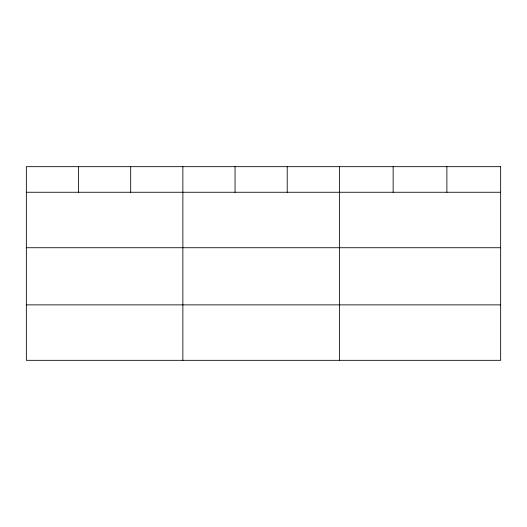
<?xml version="1.0" encoding="UTF-8"?>
<svg xmlns="http://www.w3.org/2000/svg" width="527" height="527" viewBox="0 0 527 527"><rect width="100%" height="100%" fill="white"/><g stroke="black" fill="none" stroke-linecap="round" stroke-linejoin="round"><path stroke-width="0.79" d="M26.35 192.263L500.65 192.263M26.35 247.73L500.65 247.73M26.35 304.869L500.65 304.869M446.896 166.67L446.896 192.263M393.142 166.67L393.142 192.263M339.388 166.67L339.388 360.33M287.215 166.67L287.215 192.263M235.042 166.67L235.042 192.263M182.869 166.67L182.869 360.33M130.696 166.67L130.696 192.263M78.523 166.67L78.523 192.263M500.65 166.67L26.35 166.67L26.35 360.33L500.65 360.33L500.65 166.67"/></g></svg>
